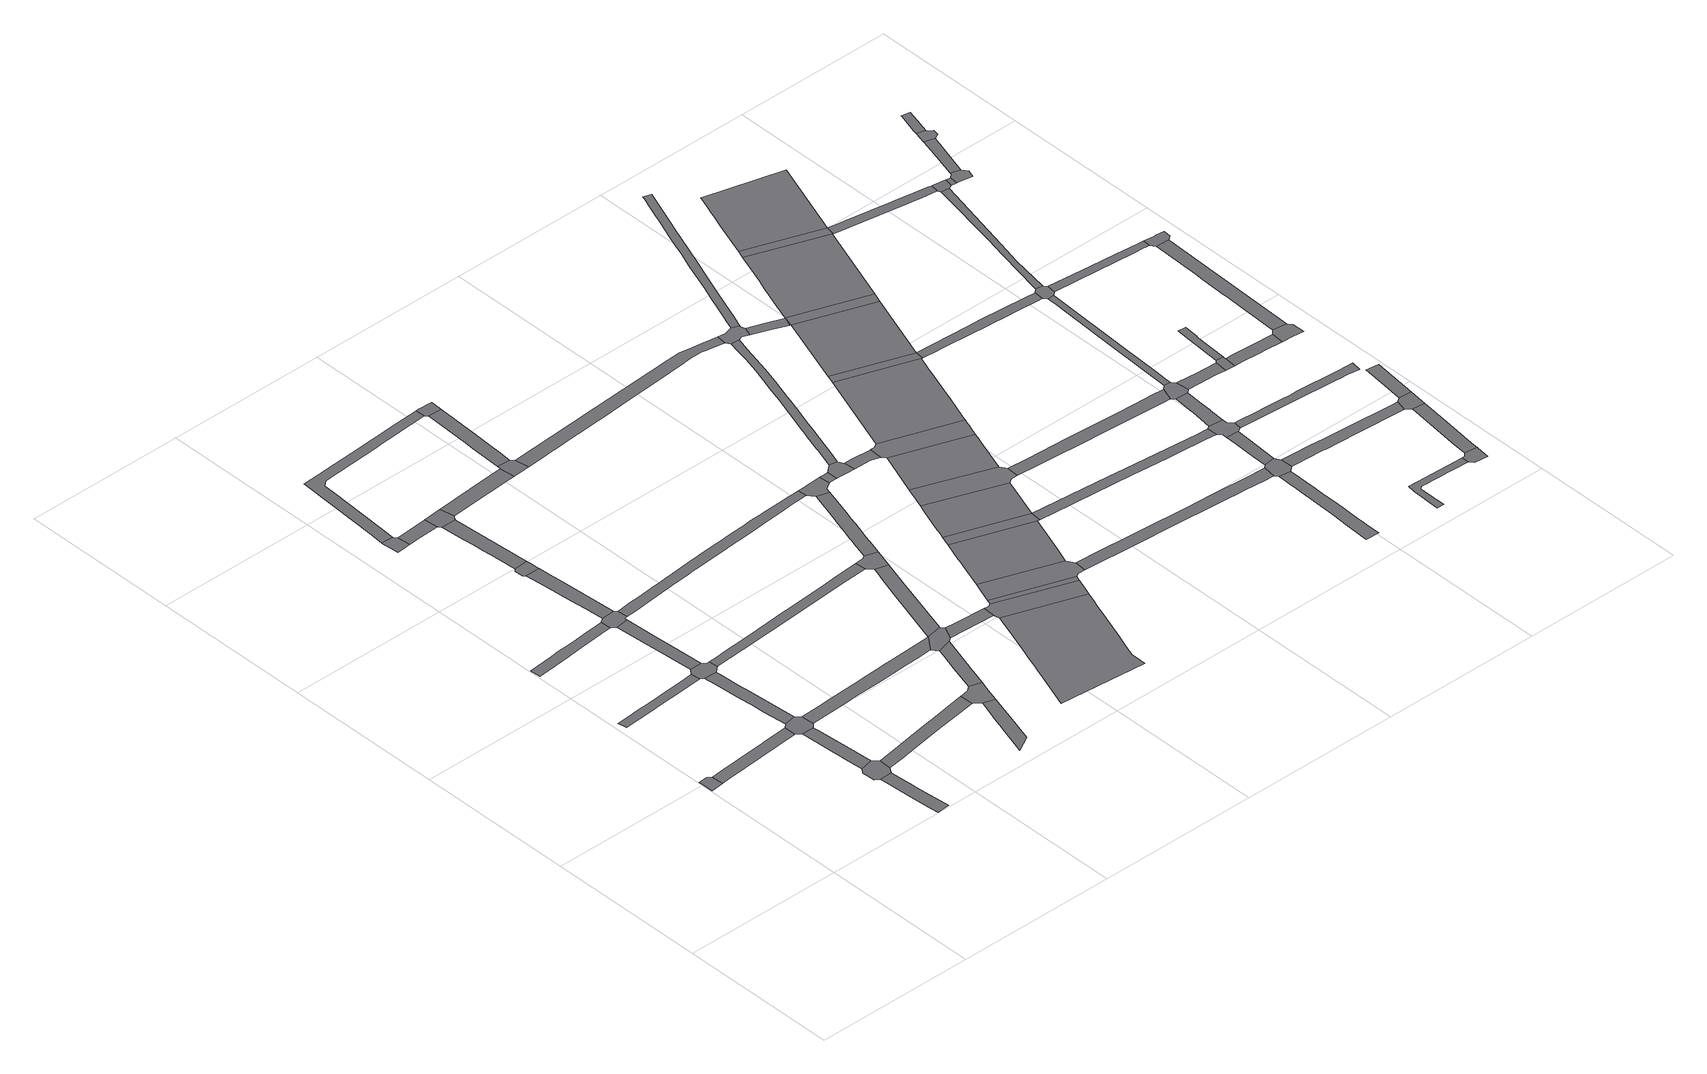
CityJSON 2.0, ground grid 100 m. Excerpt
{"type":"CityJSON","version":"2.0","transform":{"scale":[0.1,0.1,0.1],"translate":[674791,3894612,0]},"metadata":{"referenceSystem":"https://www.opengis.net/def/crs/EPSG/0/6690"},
"CityObjects":{
"road1":{"type":"Road","attributes":{"function":"9","usage":"9","RoadStructureAttribute.widthType":"9","RoadStructureAttribute.width":-9999,"RoadStructureAttribute.sectionType":"9"},"geometry":[{"type":"MultiSurface","lod":"1","boundaries":[[[0,1,2,3,4,5,6]]]}]},
"road2":{"type":"Road","attributes":{"function":"9","usage":"9","RoadStructureAttribute.widthType":"2","RoadStructureAttribute.width":8,"RoadStructureAttribute.sectionType":"1"},"geometry":[{"type":"MultiSurface","lod":"1","boundaries":[[[7,8,9,10,11,3,2,12,13]]]}]},
"road3":{"type":"Road","attributes":{"function":"9","usage":"9","RoadStructureAttribute.widthType":"3","RoadStructureAttribute.width":5.93,"RoadStructureAttribute.sectionType":"1"},"geometry":[{"type":"MultiSurface","lod":"1","boundaries":[[[14,15,16,17,18,19,20,21,22,23,24,25,26,27]]]}]},
"road4":{"type":"Road","attributes":{"function":"9","usage":"9","RoadStructureAttribute.widthType":"2","RoadStructureAttribute.width":7.97,"RoadStructureAttribute.sectionType":"1"},"geometry":[{"type":"MultiSurface","lod":"1","boundaries":[[[28,29,30,31,32,33,34,35,36,37]]]}]},
"road5":{"type":"Road","attributes":{"function":"9","usage":"9","RoadStructureAttribute.widthType":"9","RoadStructureAttribute.width":-9999,"RoadStructureAttribute.sectionType":"9"},"geometry":[{"type":"MultiSurface","lod":"1","boundaries":[[[38,39,37,36,40,41,42,43,44]]]}]},
"road6":{"type":"Road","attributes":{"function":"9","usage":"9","RoadStructureAttribute.widthType":"2","RoadStructureAttribute.width":7.97,"RoadStructureAttribute.sectionType":"1"},"geometry":[{"type":"MultiSurface","lod":"1","boundaries":[[[45,46,47,48,43,42,49,50,51]]]}]},
"road7":{"type":"Road","attributes":{"function":"9","usage":"9","RoadStructureAttribute.widthType":"2","RoadStructureAttribute.width":6.5,"RoadStructureAttribute.sectionType":"1"},"geometry":[{"type":"MultiSurface","lod":"1","boundaries":[[[52,53,54,55,56,57,58,59,60,61,62,63,64,65,66,67,68]]]}]},
"road8":{"type":"Road","attributes":{"function":"9","usage":"9","RoadStructureAttribute.widthType":"9","RoadStructureAttribute.width":-9999,"RoadStructureAttribute.sectionType":"9"},"geometry":[{"type":"MultiSurface","lod":"1","boundaries":[[[7,13,45,51,69,70,71,72]]]}]},
"road9":{"type":"Road","attributes":{"function":"9","usage":"9","RoadStructureAttribute.widthType":"2","RoadStructureAttribute.width":7.97,"RoadStructureAttribute.sectionType":"1"},"geometry":[{"type":"MultiSurface","lod":"1","boundaries":[[[73,74,75,76,77,72,71,78,79,80,81,82]]]}]},
"road10":{"type":"Road","attributes":{"function":"9","usage":"9","RoadStructureAttribute.widthType":"9","RoadStructureAttribute.width":-9999,"RoadStructureAttribute.sectionType":"9"},"geometry":[{"type":"MultiSurface","lod":"1","boundaries":[[[83,84,85,86,87,27,26,73,82]]]}]},
"road11":{"type":"Road","attributes":{"function":"9","usage":"9","RoadStructureAttribute.widthType":"2","RoadStructureAttribute.width":7.97,"RoadStructureAttribute.sectionType":"1"},"geometry":[{"type":"MultiSurface","lod":"1","boundaries":[[[88,89,90,91,92,93,94,95,96,87,86]]]}]},
"road12":{"type":"Road","attributes":{"function":"9","usage":"9","RoadStructureAttribute.widthType":"9","RoadStructureAttribute.width":-9999,"RoadStructureAttribute.sectionType":"9"},"geometry":[{"type":"MultiSurface","lod":"1","boundaries":[[[97,98,99,100,101,102,103,104]]]}]},
"road13":{"type":"Road","attributes":{"function":"9","usage":"9","RoadStructureAttribute.widthType":"2","RoadStructureAttribute.width":7.09,"RoadStructureAttribute.sectionType":"1"},"geometry":[{"type":"MultiSurface","lod":"1","boundaries":[[[105,106,107,108,109,110,111,41,40,112,113,114,115,116,117,118]]]}]},
"road14":{"type":"Road","attributes":{"function":"9","usage":"9","RoadStructureAttribute.widthType":"9","RoadStructureAttribute.width":-9999,"RoadStructureAttribute.sectionType":"9"},"geometry":[{"type":"MultiSurface","lod":"1","boundaries":[[[61,60,92,91,119,120,121,122,123]]]}]},
"road15":{"type":"Road","attributes":{"function":"9","usage":"9","RoadStructureAttribute.widthType":"2","RoadStructureAttribute.width":7.97,"RoadStructureAttribute.sectionType":"1"},"geometry":[{"type":"MultiSurface","lod":"1","boundaries":[[[124,125,126,123,122,127,128,129,130]]]}]},
"road16":{"type":"Road","attributes":{"function":"9","usage":"9","RoadStructureAttribute.widthType":"2","RoadStructureAttribute.width":8.45,"RoadStructureAttribute.sectionType":"1"},"geometry":[{"type":"MultiSurface","lod":"1","boundaries":[[[102,101,131,132,133]]]}]},
"road17":{"type":"Road","attributes":{"function":"9","usage":"9","RoadStructureAttribute.widthType":"9","RoadStructureAttribute.width":-9999,"RoadStructureAttribute.sectionType":"9"},"geometry":[{"type":"MultiSurface","lod":"1","boundaries":[[[130,129,134,135,136,137,138,139]]]}]},
"road18":{"type":"Road","attributes":{"function":"9","usage":"9","RoadStructureAttribute.widthType":"2","RoadStructureAttribute.width":7.97,"RoadStructureAttribute.sectionType":"1"},"geometry":[{"type":"MultiSurface","lod":"1","boundaries":[[[140,141,142,143,144,145,137,136]]]}]},
"road19":{"type":"Road","attributes":{"function":"9","usage":"9","RoadStructureAttribute.widthType":"2","RoadStructureAttribute.width":7.72,"RoadStructureAttribute.sectionType":"1"},"geometry":[{"type":"MultiSurface","lod":"1","boundaries":[[[146,147,148,149,150,151,152,153,154,155,156,70,69,157,158,159,160,161,162,163]]]}]},
"road20":{"type":"Road","attributes":{"function":"9","usage":"9","RoadStructureAttribute.widthType":"2","RoadStructureAttribute.width":7.98,"RoadStructureAttribute.sectionType":"1"},"geometry":[{"type":"MultiSurface","lod":"1","boundaries":[[[164,165,166,167,168,169,170,171,172,173,174,175,176]]]}]},
"road21":{"type":"Road","attributes":{"function":"9","usage":"9","RoadStructureAttribute.widthType":"9","RoadStructureAttribute.width":-9999,"RoadStructureAttribute.sectionType":"9"},"geometry":[{"type":"MultiSurface","lod":"1","boundaries":[[[141,140,177,178,179,133,132]]]}]},
"road22":{"type":"Road","attributes":{"function":"9","usage":"9","RoadStructureAttribute.widthType":"9","RoadStructureAttribute.width":-9999,"RoadStructureAttribute.sectionType":"9"},"geometry":[{"type":"MultiSurface","lod":"1","boundaries":[[[180,169,168,181,182,183,184,105,118]]]}]},
"road23":{"type":"Road","attributes":{"function":"9","usage":"9","RoadStructureAttribute.widthType":"2","RoadStructureAttribute.width":6.66,"RoadStructureAttribute.sectionType":"1"},"geometry":[{"type":"MultiSurface","lod":"1","boundaries":[[[103,185,186,187,188,189,190,191,192,193,194,195,196,197,198,199,200,201,202,104]]]}]},
"road24":{"type":"Road","attributes":{"function":"9","usage":"9","RoadStructureAttribute.widthType":"3","RoadStructureAttribute.width":5.88,"RoadStructureAttribute.sectionType":"1"},"geometry":[{"type":"MultiSurface","lod":"1","boundaries":[[[203,204,205,206,207,208,209,210,211,212,213,214,215,216,84,83,217,218,219,220,221,222,223]]]}]},
"road25":{"type":"Road","attributes":{"function":"9","usage":"9","RoadStructureAttribute.widthType":"2","RoadStructureAttribute.width":8.45,"RoadStructureAttribute.sectionType":"1"},"geometry":[{"type":"MultiSurface","lod":"1","boundaries":[[[224,225,226,179,178,227,228,229,230,231]]]}]},
"road26":{"type":"Road","attributes":{"function":"9","usage":"9","RoadStructureAttribute.widthType":"2","RoadStructureAttribute.width":7.98,"RoadStructureAttribute.sectionType":"1"},"geometry":[{"type":"MultiSurface","lod":"1","boundaries":[[[232,233,234,235,236,183,182,237,238,239,240,241,242,243,244,245]]]}]},
"road27":{"type":"Road","attributes":{"function":"9","usage":"9","RoadStructureAttribute.widthType":"9","RoadStructureAttribute.width":-9999,"RoadStructureAttribute.sectionType":"9"},"geometry":[{"type":"MultiSurface","lod":"1","boundaries":[[[232,245,246,247,248,146,163]]]}]},
"road28":{"type":"Road","attributes":{"function":"9","usage":"9","RoadStructureAttribute.widthType":"2","RoadStructureAttribute.width":6.2,"RoadStructureAttribute.sectionType":"1"},"geometry":[{"type":"MultiSurface","lod":"1","boundaries":[[[120,249,250,251,252,253,254,255,256,257,258,259,260,261,262,263,264,265,266,267,268,269,270,271,272,273,274,275,276,277,278,279,280,281,282,283,284,285,286,287,288,289,290,121]]]}]},
"road29":{"type":"Road","attributes":{"function":"9","usage":"9","RoadStructureAttribute.widthType":"9","RoadStructureAttribute.width":-9999,"RoadStructureAttribute.sectionType":"9"},"geometry":[{"type":"MultiSurface","lod":"1","boundaries":[[[230,291,292,293,294,295,296,231]]]}]},
"road30":{"type":"Road","attributes":{"function":"9","usage":"9","RoadStructureAttribute.widthType":"3","RoadStructureAttribute.width":5.69,"RoadStructureAttribute.sectionType":"1"},"geometry":[{"type":"MultiSurface","lod":"1","boundaries":[[[297,298,299,247,246]]]}]},
"road31":{"type":"Road","attributes":{"function":"9","usage":"9","RoadStructureAttribute.widthType":"2","RoadStructureAttribute.width":7.98,"RoadStructureAttribute.sectionType":"1"},"geometry":[{"type":"MultiSurface","lod":"1","boundaries":[[[300,301,302,303,304,146,248,305,306,307]]]}]},
"road32":{"type":"Road","attributes":{"function":"9","usage":"9","RoadStructureAttribute.widthType":"2","RoadStructureAttribute.width":8.06,"RoadStructureAttribute.sectionType":"1"},"geometry":[{"type":"MultiSurface","lod":"1","boundaries":[[[308,309,310,311,312,313,314,315,295,294]]]}]},
"road33":{"type":"Road","attributes":{"function":"2","usage":"1","RoadStructureAttribute.widthType":"1","RoadStructureAttribute.width":45.36,"RoadStructureAttribute.sectionType":"1"},"geometry":[{"type":"MultiSurface","lod":"1","boundaries":[[[316,317,318,319,320,321,322,323,324,325,326,327,328,329,330,331,332,333,334,335]]]}]},
"road34":{"type":"Road","attributes":{"function":"9","usage":"9","RoadStructureAttribute.widthType":"9","RoadStructureAttribute.width":-9999,"RoadStructureAttribute.sectionType":"9"},"geometry":[{"type":"MultiSurface","lod":"1","boundaries":[[[194,312,311,336,337,338,195]]]}]},
"road35":{"type":"Road","attributes":{"function":"9","usage":"9","RoadStructureAttribute.widthType":"9","RoadStructureAttribute.width":-9999,"RoadStructureAttribute.sectionType":"9"},"geometry":[{"type":"MultiSurface","lod":"1","boundaries":[[[222,300,307,339,340,341,342,223]]]}]},
"road36":{"type":"Road","attributes":{"function":"9","usage":"9","RoadStructureAttribute.widthType":"9","RoadStructureAttribute.width":-9999,"RoadStructureAttribute.sectionType":"9"},"geometry":[{"type":"MultiSurface","lod":"1","boundaries":[[[297,325,324,343,344,345,346,347,348,298]]]}]},
"road37":{"type":"Road","attributes":{"function":"9","usage":"9","RoadStructureAttribute.widthType":"2","RoadStructureAttribute.width":7.98,"RoadStructureAttribute.sectionType":"1"},"geometry":[{"type":"MultiSurface","lod":"1","boundaries":[[[349,350,351,352,353,354,355,356,357,340,339,358,359,360,361,362,363,364,365,366,367]]]}]},
"road38":{"type":"Road","attributes":{"function":"9","usage":"1","RoadStructureAttribute.widthType":"1","RoadStructureAttribute.width":45.36,"RoadStructureAttribute.sectionType":"1"},"geometry":[{"type":"MultiSurface","lod":"1","boundaries":[[[346,368,369,347]]]}]},
"road39":{"type":"Road","attributes":{"function":"9","usage":"9","RoadStructureAttribute.widthType":"9","RoadStructureAttribute.width":-9999,"RoadStructureAttribute.sectionType":"9"},"geometry":[{"type":"MultiSurface","lod":"1","boundaries":[[[370,369,368,371,372,373,374,375,376]]]}]},
"road40":{"type":"Road","attributes":{"function":"9","usage":"9","RoadStructureAttribute.widthType":"9","RoadStructureAttribute.width":-9999,"RoadStructureAttribute.sectionType":"9"},"geometry":[{"type":"MultiSurface","lod":"1","boundaries":[[[377,378,379,266,265,367,366,380,381]]]}]},
"road41":{"type":"Road","attributes":{"function":"2","usage":"1","RoadStructureAttribute.widthType":"1","RoadStructureAttribute.width":45.36,"RoadStructureAttribute.sectionType":"1"},"geometry":[{"type":"MultiSurface","lod":"1","boundaries":[[[375,382,383,384,385,386,387,376]]]}]},
"road42":{"type":"Road","attributes":{"function":"9","usage":"9","RoadStructureAttribute.widthType":"2","RoadStructureAttribute.width":6.2,"RoadStructureAttribute.sectionType":"1"},"geometry":[{"type":"MultiSurface","lod":"1","boundaries":[[[388,389,390,391,392,377,381]]]}]},
"road43":{"type":"Road","attributes":{"function":"9","usage":"9","RoadStructureAttribute.widthType":"2","RoadStructureAttribute.width":8.45,"RoadStructureAttribute.sectionType":"1"},"geometry":[{"type":"MultiSurface","lod":"1","boundaries":[[[393,394,395,396,397,398,399,400,401,402,403,293,292,404,405,406,407,408,409,410,411,412,413,414,415,416,417,418,419,420,421]]]}]},
"road44":{"type":"Road","attributes":{"function":"9","usage":"9","RoadStructureAttribute.widthType":"9","RoadStructureAttribute.width":-9999,"RoadStructureAttribute.sectionType":"9"},"geometry":[{"type":"MultiSurface","lod":"1","boundaries":[[[383,422,423,424,425,384]]]}]},
"road45":{"type":"Road","attributes":{"function":"9","usage":"9","RoadStructureAttribute.widthType":"9","RoadStructureAttribute.width":-9999,"RoadStructureAttribute.sectionType":"9"},"geometry":[{"type":"MultiSurface","lod":"1","boundaries":[[[426,427,428,429,390,389,430,431,432,433]]]}]},
"road46":{"type":"Road","attributes":{"function":"2","usage":"1","RoadStructureAttribute.widthType":"1","RoadStructureAttribute.width":45.36,"RoadStructureAttribute.sectionType":"1"},"geometry":[{"type":"MultiSurface","lod":"1","boundaries":[[[434,435,436,424,423,437,438,439]]]}]},
"road47":{"type":"Road","attributes":{"function":"9","usage":"9","RoadStructureAttribute.widthType":"2","RoadStructureAttribute.width":6.2,"RoadStructureAttribute.sectionType":"1"},"geometry":[{"type":"MultiSurface","lod":"1","boundaries":[[[440,441,433,432,442,443]]]}]},
"road48":{"type":"Road","attributes":{"function":"9","usage":"9","RoadStructureAttribute.widthType":"9","RoadStructureAttribute.width":-9999,"RoadStructureAttribute.sectionType":"9"},"geometry":[{"type":"MultiSurface","lod":"1","boundaries":[[[444,439,438,445,446,447,448]]]}]},
"road49":{"type":"Road","attributes":{"function":"2","usage":"1","RoadStructureAttribute.widthType":"1","RoadStructureAttribute.width":45.36,"RoadStructureAttribute.sectionType":"1"},"geometry":[{"type":"MultiSurface","lod":"1","boundaries":[[[449,450,451,452,444,448]]]}]},
"road50":{"type":"Road","attributes":{"function":"9","usage":"9","RoadStructureAttribute.widthType":"3","RoadStructureAttribute.width":4.81,"RoadStructureAttribute.sectionType":"1"},"geometry":[{"type":"MultiSurface","lod":"1","boundaries":[[[453,454,455,456,457,458,459,460,461,462,463,464,465,466,467,468,469,470,427,426,471,472,473,474,475,476,477,478,479,480,481,482,483,484]]]}]},
"road51":{"type":"Road","attributes":{"function":"9","usage":"9","RoadStructureAttribute.widthType":"9","RoadStructureAttribute.width":-9999,"RoadStructureAttribute.sectionType":"9"},"geometry":[{"type":"MultiSurface","lod":"1","boundaries":[[[452,451,485,486,487,488,489,490,491,492,440,443]]]}]},
"road52":{"type":"Road","attributes":{"function":"9","usage":"9","RoadStructureAttribute.widthType":"2","RoadStructureAttribute.width":7.5,"RoadStructureAttribute.sectionType":"1"},"geometry":[{"type":"MultiSurface","lod":"1","boundaries":[[[493,494,495,496,497,498,499,500,501,502,503,504,505,506,507,508,509,510,511,373,372]]]}]},
"road53":{"type":"Road","attributes":{"function":"9","usage":"1","RoadStructureAttribute.widthType":"1","RoadStructureAttribute.width":45.36,"RoadStructureAttribute.sectionType":"1"},"geometry":[{"type":"MultiSurface","lod":"1","boundaries":[[[512,513,514,515,516,517,518,490,489]]]}]},
"road54":{"type":"Road","attributes":{"function":"9","usage":"9","RoadStructureAttribute.widthType":"9","RoadStructureAttribute.width":-9999,"RoadStructureAttribute.sectionType":"9"},"geometry":[{"type":"MultiSurface","lod":"1","boundaries":[[[453,484,519,520,521,522,523,524,525,393,421]]]}]},
"road55":{"type":"Road","attributes":{"function":"9","usage":"9","RoadStructureAttribute.widthType":"2","RoadStructureAttribute.width":6.35,"RoadStructureAttribute.sectionType":"1"},"geometry":[{"type":"MultiSurface","lod":"1","boundaries":[[[526,527,528,529,423,422,530,531,532,533,534,535,536,537,538,539,540]]]}]},
"road56":{"type":"Road","attributes":{"function":"9","usage":"9","RoadStructureAttribute.widthType":"9","RoadStructureAttribute.width":-9999,"RoadStructureAttribute.sectionType":"9"},"geometry":[{"type":"MultiSurface","lod":"1","boundaries":[[[541,542,543,518,517]]]}]},
"road57":{"type":"Road","attributes":{"function":"9","usage":"9","RoadStructureAttribute.widthType":"2","RoadStructureAttribute.width":8.45,"RoadStructureAttribute.sectionType":"1"},"geometry":[{"type":"MultiSurface","lod":"1","boundaries":[[[544,545,546,547,548,521,520]]]}]},
"road58":{"type":"Road","attributes":{"function":"9","usage":"9","RoadStructureAttribute.widthType":"2","RoadStructureAttribute.width":7.96,"RoadStructureAttribute.sectionType":"1"},"geometry":[{"type":"MultiSurface","lod":"1","boundaries":[[[446,549,550,551,552,553,554,555,556,557,558,559,560,561,562,563,564,565,447]]]}]},
"road59":{"type":"Road","attributes":{"function":"9","usage":"9","RoadStructureAttribute.widthType":"9","RoadStructureAttribute.width":-9999,"RoadStructureAttribute.sectionType":"1"},"geometry":[{"type":"MultiSurface","lod":"1","boundaries":[[[545,566,567,546]]]}]},
"road60":{"type":"Road","attributes":{"function":"2","usage":"1","RoadStructureAttribute.widthType":"1","RoadStructureAttribute.width":45.36,"RoadStructureAttribute.sectionType":"1"},"geometry":[{"type":"MultiSurface","lod":"1","boundaries":[[[568,569,543,542]]]}]},
"road61":{"type":"Road","attributes":{"function":"9","usage":"9","RoadStructureAttribute.widthType":"2","RoadStructureAttribute.width":6.88,"RoadStructureAttribute.sectionType":"1"},"geometry":[{"type":"MultiSurface","lod":"1","boundaries":[[[570,571,572,573,574,575,576,577,578,579,580,581,582,583,584,585,586,587,588]]]}]},
"road62":{"type":"Road","attributes":{"function":"9","usage":"9","RoadStructureAttribute.widthType":"3","RoadStructureAttribute.width":4.85,"RoadStructureAttribute.sectionType":"1"},"geometry":[{"type":"MultiSurface","lod":"1","boundaries":[[[589,590,591,592,593,594,595,596,597,598,599,600,601,602,524,523,603,604,605,606,607,608,609,610,611,612,613,614,615,616]]]}]},
"road63":{"type":"Road","attributes":{"function":"9","usage":"1","RoadStructureAttribute.widthType":"1","RoadStructureAttribute.width":45.36,"RoadStructureAttribute.sectionType":"1"},"geometry":[{"type":"MultiSurface","lod":"1","boundaries":[[[569,568,617,546]]]}]},
"road64":{"type":"Road","attributes":{"function":"9","usage":"9","RoadStructureAttribute.widthType":"9","RoadStructureAttribute.width":-9999,"RoadStructureAttribute.sectionType":"9"},"geometry":[{"type":"MultiSurface","lod":"1","boundaries":[[[618,619,620,621,622,505,504,570,588]]]}]},
"road65":{"type":"Road","attributes":{"function":"9","usage":"9","RoadStructureAttribute.widthType":"2","RoadStructureAttribute.width":7.02,"RoadStructureAttribute.sectionType":"1"},"geometry":[{"type":"MultiSurface","lod":"1","boundaries":[[[623,624,625,626,627,628,629,622,621]]]}]},
"road66":{"type":"Road","attributes":{"function":"9","usage":"9","RoadStructureAttribute.widthType":"9","RoadStructureAttribute.width":-9999,"RoadStructureAttribute.sectionType":"9"},"geometry":[{"type":"MultiSurface","lod":"1","boundaries":[[[630,540,539,631,627,626,632,633,634,635]]]}]},
"road67":{"type":"Road","attributes":{"function":"2","usage":"1","RoadStructureAttribute.widthType":"1","RoadStructureAttribute.width":45.36,"RoadStructureAttribute.sectionType":"1"},"geometry":[{"type":"MultiSurface","lod":"1","boundaries":[[[617,636,637,638,639,640,641,642,643,644,546]]]}]},
"road68":{"type":"Road","attributes":{"function":"9","usage":"9","RoadStructureAttribute.widthType":"2","RoadStructureAttribute.width":7.02,"RoadStructureAttribute.sectionType":"1"},"geometry":[{"type":"MultiSurface","lod":"1","boundaries":[[[645,646,647,648,649,650,651,630,635]]]}]},
"road69":{"type":"Road","attributes":{"function":"9","usage":"9","RoadStructureAttribute.widthType":"3","RoadStructureAttribute.width":5.75,"RoadStructureAttribute.sectionType":"1"},"geometry":[{"type":"MultiSurface","lod":"1","boundaries":[[[652,653,654,655,542,541,656,657,658,659,660,661,662,663,664,665,666,667]]]}]},
"road70":{"type":"Road","attributes":{"function":"9","usage":"9","RoadStructureAttribute.widthType":"9","RoadStructureAttribute.width":-9999,"RoadStructureAttribute.sectionType":"9"},"geometry":[{"type":"MultiSurface","lod":"1","boundaries":[[[668,560,559,669,649,648,670,671,672]]]}]},
"road71":{"type":"Road","attributes":{"function":"9","usage":"9","RoadStructureAttribute.widthType":"3","RoadStructureAttribute.width":4.11,"RoadStructureAttribute.sectionType":"1"},"geometry":[{"type":"MultiSurface","lod":"1","boundaries":[[[673,674,675,676,677,678,679,680,681,682,683,684,685,686,687,688,689,690,691,692,693]]]}]},
"road72":{"type":"Road","attributes":{"function":"9","usage":"9","RoadStructureAttribute.widthType":"9","RoadStructureAttribute.width":-9999,"RoadStructureAttribute.sectionType":"9"},"geometry":[{"type":"MultiSurface","lod":"1","boundaries":[[[694,695,637,636,696]]]}]},
"road73":{"type":"Road","attributes":{"function":"9","usage":"9","RoadStructureAttribute.widthType":"2","RoadStructureAttribute.width":7.5,"RoadStructureAttribute.sectionType":"1"},"geometry":[{"type":"MultiSurface","lod":"1","boundaries":[[[697,698,699,700,701,702,620,619,703,704,705,706,707,708,709]]]}]},
"road74":{"type":"Road","attributes":{"function":"9","usage":"9","RoadStructureAttribute.widthType":"2","RoadStructureAttribute.width":7.96,"RoadStructureAttribute.sectionType":"1"},"geometry":[{"type":"MultiSurface","lod":"1","boundaries":[[[670,710,711,712,713,714,715,671]]]}]},
"road75":{"type":"Road","attributes":{"function":"9","usage":"9","RoadStructureAttribute.widthType":"4","RoadStructureAttribute.width":3.93,"RoadStructureAttribute.sectionType":"1"},"geometry":[{"type":"MultiSurface","lod":"1","boundaries":[[[716,717,718,719,720,721,722,723,724,725,668,672]]]}]},
"road76":{"type":"Road","attributes":{"function":"2","usage":"1","RoadStructureAttribute.widthType":"1","RoadStructureAttribute.width":45.36,"RoadStructureAttribute.sectionType":"1"},"geometry":[{"type":"MultiSurface","lod":"1","boundaries":[[[726,727,728,729,730,731,732,695,694]]]}]},
"road77":{"type":"Road","attributes":{"function":"9","usage":"9","RoadStructureAttribute.widthType":"3","RoadStructureAttribute.width":5.08,"RoadStructureAttribute.sectionType":"1"},"geometry":[{"type":"MultiSurface","lod":"1","boundaries":[[[733,734,735,736,737,738,739,740,741,742,743,633,632,744,745,746,747,748,749,750,751]]]}]},
"road78":{"type":"Road","attributes":{"function":"9","usage":"9","RoadStructureAttribute.widthType":"9","RoadStructureAttribute.width":-9999,"RoadStructureAttribute.sectionType":"9"},"geometry":[{"type":"MultiSurface","lod":"1","boundaries":[[[752,753,754,673,693,755,756]]]}]},
"road79":{"type":"Road","attributes":{"function":"9","usage":"9","RoadStructureAttribute.widthType":"9","RoadStructureAttribute.width":-9999,"RoadStructureAttribute.sectionType":"9"},"geometry":[{"type":"MultiSurface","lod":"1","boundaries":[[[757,758,759,760,761,713,712]]]}]},
"road80":{"type":"Road","attributes":{"function":"9","usage":"9","RoadStructureAttribute.widthType":"9","RoadStructureAttribute.width":-9999,"RoadStructureAttribute.sectionType":"9"},"geometry":[{"type":"MultiSurface","lod":"1","boundaries":[[[666,721,720,762,763,764,765,667]]]}]},
"road81":{"type":"Road","attributes":{"function":"9","usage":"9","RoadStructureAttribute.widthType":"3","RoadStructureAttribute.width":4.42,"RoadStructureAttribute.sectionType":"9"},"geometry":[{"type":"MultiSurface","lod":"1","boundaries":[[[760,766,767,768,769,770,761]]]}]},
"road82":{"type":"Road","attributes":{"function":"9","usage":"9","RoadStructureAttribute.widthType":"2","RoadStructureAttribute.width":7.96,"RoadStructureAttribute.sectionType":"1"},"geometry":[{"type":"MultiSurface","lod":"1","boundaries":[[[752,771,772,773,774,775,776,753]]]}]},
"road83":{"type":"Road","attributes":{"function":"9","usage":"9","RoadStructureAttribute.widthType":"2","RoadStructureAttribute.width":7.96,"RoadStructureAttribute.sectionType":"1"},"geometry":[{"type":"MultiSurface","lod":"1","boundaries":[[[777,778,779,780,758,757,781,782,783,784,785]]]}]},
"road84":{"type":"Road","attributes":{"function":"9","usage":"9","RoadStructureAttribute.widthType":"9","RoadStructureAttribute.width":-9999,"RoadStructureAttribute.sectionType":"9"},"geometry":[{"type":"MultiSurface","lod":"1","boundaries":[[[775,774,786,787,697,709]]]}]},
"road85":{"type":"Road","attributes":{"function":"9","usage":"9","RoadStructureAttribute.widthType":"3","RoadStructureAttribute.width":5.65,"RoadStructureAttribute.sectionType":"1"},"geometry":[{"type":"MultiSurface","lod":"1","boundaries":[[[788,789,790,791,792,793,794,795,796,797,798,799,800,694,696]]]}]},
"road86":{"type":"Road","attributes":{"function":"9","usage":"9","RoadStructureAttribute.widthType":"4","RoadStructureAttribute.width":3.85,"RoadStructureAttribute.sectionType":"1"},"geometry":[{"type":"MultiSurface","lod":"1","boundaries":[[[764,801,802,803,804,805,806,807,808,809,765]]]}]},
"road87":{"type":"Road","attributes":{"function":"9","usage":"9","RoadStructureAttribute.widthType":"2","RoadStructureAttribute.width":7.96,"RoadStructureAttribute.sectionType":"1"},"geometry":[{"type":"MultiSurface","lod":"1","boundaries":[[[810,811,812,787,786]]]}]},
"road88":{"type":"Road","attributes":{"function":"9","usage":"9","RoadStructureAttribute.widthType":"3","RoadStructureAttribute.width":5.75,"RoadStructureAttribute.sectionType":"1"},"geometry":[{"type":"MultiSurface","lod":"1","boundaries":[[[813,814,815,816,817,818,819,820,821,822,823,763,762]]]}]},
"road89":{"type":"Road","attributes":{"function":"9","usage":"9","RoadStructureAttribute.widthType":"9","RoadStructureAttribute.width":-9999,"RoadStructureAttribute.sectionType":"9"},"geometry":[{"type":"MultiSurface","lod":"1","boundaries":[[[824,777,785,825,826,827,828]]]}]},
"road90":{"type":"Road","attributes":{"function":"9","usage":"9","RoadStructureAttribute.widthType":"9","RoadStructureAttribute.width":-9999,"RoadStructureAttribute.sectionType":"9"},"geometry":[{"type":"MultiSurface","lod":"1","boundaries":[[[791,805,804,829,830,831,832,833,792]]]}]},
"road91":{"type":"Road","attributes":{"function":"9","usage":"9","RoadStructureAttribute.widthType":"2","RoadStructureAttribute.width":7.54,"RoadStructureAttribute.sectionType":"1"},"geometry":[{"type":"MultiSurface","lod":"1","boundaries":[[[834,835,836,837,838,839,840,841,824,828]]]}]},
"road92":{"type":"Road","attributes":{"function":"9","usage":"9","RoadStructureAttribute.widthType":"3","RoadStructureAttribute.width":5.65,"RoadStructureAttribute.sectionType":"1"},"geometry":[{"type":"MultiSurface","lod":"1","boundaries":[[[842,830,829,843]]]}]},
"road93":{"type":"Road","attributes":{"function":"9","usage":"9","RoadStructureAttribute.widthType":"9","RoadStructureAttribute.width":-9999,"RoadStructureAttribute.sectionType":"9"},"geometry":[{"type":"MultiSurface","lod":"1","boundaries":[[[844,845,846,847,848,849,850,851,852,842,843]]]}]},
"road94":{"type":"Road","attributes":{"function":"9","usage":"9","RoadStructureAttribute.widthType":"9","RoadStructureAttribute.width":-9999,"RoadStructureAttribute.sectionType":"9"},"geometry":[{"type":"MultiSurface","lod":"1","boundaries":[[[834,853,854,855,856,857,819,818,835]]]}]},
"road95":{"type":"Road","attributes":{"function":"9","usage":"9","RoadStructureAttribute.widthType":"3","RoadStructureAttribute.width":5.48,"RoadStructureAttribute.sectionType":"1"},"geometry":[{"type":"MultiSurface","lod":"1","boundaries":[[[858,859,850,849,860]]]}]},
"road96":{"type":"Road","attributes":{"function":"9","usage":"9","RoadStructureAttribute.widthType":"9","RoadStructureAttribute.width":-9999,"RoadStructureAttribute.sectionType":"9"},"geometry":[{"type":"MultiSurface","lod":"1","boundaries":[[[861,858,860,862,863,864,865]]]}]},
"road97":{"type":"Road","attributes":{"function":"9","usage":"9","RoadStructureAttribute.widthType":"3","RoadStructureAttribute.width":5.48,"RoadStructureAttribute.sectionType":"1"},"geometry":[{"type":"MultiSurface","lod":"1","boundaries":[[[866,861,865,867,868,869,870]]]}]}
},
"vertices":[
[10,1017,0],[10,934,0],[92,941,0],[86,1016,0],[67,1036,0],[9,1032,0],[10,1020,0],
[648,1065,0],[491,1052,0],[472,1050,0],[285,1034,0],[182,1025,0],[135,945,0],[645,990,0],
[515,1717,0],[384,1707,0],[328,1702,0],[241,1695,0],[215,1693,0],[153,1688,0],[40,1679,0],[49,1623,0],[233,1637,0],[311,1644,0],[463,1656,0],[510,1659,0],[603,1667,0],[599,1724,0],
[715,389,0],[726,216,0],[735,73,0],[740,3,0],[820,9,0],[803,235,0],[801,264,0],[800,282,0],[790,414,0],[714,410,0],
[687,430,0],[697,425,0],[814,448,0],[816,525,0],[784,556,0],[703,538,0],[683,514,0],
[678,965,0],[690,760,0],[694,694,0],[696,663,0],[776,668,0],[757,932,0],[755,966,0],
[17,2245,0],[43,2248,0],[140,2257,0],[240,2266,0],[256,2268,0],[295,2272,0],[339,2276,0],[489,2290,0],[560,2297,0],[556,2362,0],[526,2359,0],[419,2350,0],[365,2345,0],[304,2340,0],[226,2333,0],[173,2328,0],[11,2312,0],
[779,992,0],[775,1074,0],[745,1100,0],[670,1086,0],
[625,1651,0],[635,1551,0],[646,1401,0],[652,1328,0],[659,1228,0],[719,1439,0],[717,1473,0],[714,1514,0],[707,1622,0],[705,1650,0],
[743,1682,0],[738,1737,0],[721,1736,0],[699,1759,0],[625,1759,0],
[689,1920,0],[684,2007,0],[679,2083,0],[667,2285,0],[588,2276,0],[601,2097,0],[606,2029,0],[608,1999,0],[613,1924,0],
[180,3599,0],[180,3596,0],[187,3509,0],[234,3513,0],[278,3517,0],[271,3602,0],[256,3622,0],[182,3627,0],
[1491,640,0],[1435,630,0],[1279,604,0],[1224,594,0],[1124,578,0],[970,551,0],[884,537,0],[927,466,0],[998,477,0],[1104,494,0],[1166,504,0],[1250,518,0],[1367,536,0],[1498,557,0],
[666,2304,0],[688,2306,0],[682,2372,0],[665,2386,0],[585,2384,0],
[551,2786,0],[567,2594,0],[575,2504,0],[641,2748,0],[634,2840,0],[630,2912,0],[539,2914,0],
[364,3524,0],[484,3530,0],[476,3618,0],
[629,2917,0],[625,2981,0],[624,3001,0],[538,2995,0],[523,2981,0],[526,2925,0],
[591,3509,0],[500,3509,0],[512,3355,0],[516,3290,0],[522,3219,0],[527,3140,0],
[1710,1122,0],[1707,1122,0],[1429,1107,0],[1403,1106,0],[1329,1102,0],[1229,1097,0],[1203,1096,0],[1084,1090,0],[965,1084,0],[950,1083,0],[898,1080,0],[975,1002,0],[1083,1007,0],[1131,1009,0],[1276,1016,0],[1461,1024,0],[1564,1029,0],[1644,1033,0],
[1505,154,0],[1562,343,0],[1572,378,0],[1586,424,0],[1608,499,0],[1537,521,0],[1511,435,0],[1487,360,0],[1477,327,0],[1460,270,0],[1453,247,0],[1418,133,0],[1407,100,0],
[602,3527,0],[610,3537,0],[593,3628,0],
[1509,547,0],[1633,581,0],[1653,650,0],[1579,672,0],[1550,650,0],
[262,3727,0],[287,4118,0],[289,4144,0],[292,4180,0],[323,4205,0],[717,4234,0],[736,4235,0],[793,4240,0],[972,4253,0],[1071,4260,0],[1067,4319,0],[923,4309,0],[579,4286,0],[387,4274,0],[330,4270,0],[226,4263,0],[210,4028,0],[189,3726,0],
[1854,1830,0],[1768,1823,0],[1681,1816,0],[1628,1811,0],[1422,1794,0],[1349,1788,0],[1322,1786,0],[1251,1780,0],[1178,1774,0],[1141,1771,0],[1054,1763,0],[932,1753,0],[868,1748,0],[798,1742,0],[1037,1704,0],[1139,1711,0],[1353,1727,0],[1583,1744,0],[1728,1755,0],[1863,1765,0],[1857,1830,0],
[944,3657,0],[707,3637,0],[667,3634,0],[880,3557,0],[932,3560,0],[1033,3568,0],[1063,3570,0],[1056,3666,0],
[1675,994,0],[1664,957,0],[1645,894,0],[1635,860,0],[1587,700,0],[1661,676,0],[1683,750,0],[1687,765,0],[1702,813,0],[1705,824,0],[1712,846,0],[1730,908,0],[1744,953,0],[1763,1019,0],
[1788,1037,0],[1827,1116,0],[1809,1139,0],
[736,2311,0],[787,2316,0],[843,2321,0],[1037,2340,0],[1166,2352,0],[1204,2356,0],[1229,2358,0],[1434,2374,0],[1489,2378,0],[1594,2386,0],[1650,2390,0],[1767,2401,0],[1857,2409,0],[1932,2415,0],[1989,2420,0],[2020,2423,0],[2060,2424,0],[2057,2480,0],[2017,2478,0],[1971,2476,0],[1949,2475,0],[1908,2473,0],[1814,2469,0],[1787,2468,0],[1732,2466,0],[1708,2465,0],[1659,2460,0],[1636,2458,0],[1542,2451,0],[1505,2448,0],[1487,2446,0],[1445,2442,0],[1382,2437,0],[1223,2424,0],[1106,2413,0],[1045,2407,0],[1017,2404,0],[944,2397,0],[905,2393,0],[851,2388,0],[780,2382,0],[699,2374,0],
[1099,3572,0],[1175,3578,0],[1158,3664,0],[1140,3685,0],[1057,3689,0],[1056,3669,0],
[2081,1023,0],[2086,1099,0],[1902,1111,0],
[1895,1726,0],[1885,1694,0],[1872,1651,0],[1828,1508,0],[1786,1370,0],[1898,1443,0],[1929,1548,0],[1974,1703,0],
[1144,3746,0],[1151,3874,0],[1157,3970,0],[1172,4241,0],[1088,4246,0],[1071,3946,0],[1068,3890,0],[1060,3745,0],
[2379,197,0],[2380,234,0],[2382,296,0],[2410,376,0],[2437,453,0],[2501,637,0],[2531,723,0],[2548,770,0],[2566,821,0],[2092,988,0],[2071,927,0],[2044,849,0],[2012,758,0],[2000,724,0],[1977,657,0],[1955,592,0],[1941,554,0],[1929,517,0],[1921,495,0],[1833,242,0],
[1177,4316,0],[1092,4320,0],[1089,4320,0],
[2010,1823,0],[1931,1846,0],[1914,1835,0],[1876,1832,0],
[2580,861,0],[2601,920,0],[2606,935,0],[2607,939,0],[2135,1105,0],[2117,1097,0],
[2085,2355,0],[2036,2192,0],[2025,2157,0],[2003,2084,0],[1985,2025,0],[1981,2011,0],[1975,1991,0],[1958,1935,0],[1955,1924,0],[2029,1888,0],[2049,1959,0],[2071,2032,0],[2082,2069,0],[2087,2086,0],[2096,2119,0],[2112,2173,0],[2129,2229,0],[2167,2360,0],[2093,2382,0],
[2619,972,0],[2146,1137,0],
[2171,1209,0],[2643,986,0],[2688,983,0],[2693,1058,0],[2685,1073,0],[2667,1109,0],[2194,1274,0],
[2215,2487,0],[2196,2486,0],[2091,2481,0],[2176,2391,0],[2218,2420,0],
[2703,1210,0],[2788,1453,0],[2314,1618,0],[2270,1493,0],[2265,1478,0],[2250,1435,0],
[2234,2421,0],[2273,2420,0],[2274,2489,0],[2248,2488,0],[2231,2488,0],
[2636,3713,0],[2507,3733,0],[2479,3737,0],[2418,3747,0],[2396,3750,0],[2274,3742,0],[2223,3738,0],[2183,3736,0],[2086,3729,0],[1658,3699,0],[1578,3693,0],[1294,3587,0],[1327,3589,0],[1397,3594,0],[1485,3601,0],[1614,3611,0],[1687,3616,0],[1725,3619,0],[1965,3639,0],[2133,3653,0],[2251,3663,0],[2343,3671,0],[2381,3674,0],[2433,3678,0],[2464,3678,0],[2487,3676,0],[2495,3675,0],[2513,3671,0],[2626,3651,0],
[2805,1451,0],[2811,1518,0],[2337,1684,0],[2320,1637,0],
[2372,2522,0],[2322,2531,0],[2302,2514,0],[2288,2502,0],[2298,2420,0],[2338,2419,0],[2397,2417,0],[2388,2489,0],
[2416,1911,0],[2365,1766,0],[2348,1717,0],[2880,1717,0],[2904,1784,0],[2432,1955,0],
[2566,2479,0],[2443,2486,0],[2505,2414,0],[2562,2397,0],
[2482,2093,0],[2932,1805,0],[2974,1802,0],[2979,1880,0],[2953,1923,0],
[3028,2139,0],[3042,2177,0],[3051,2204,0],[2581,2370,0],
[2647,3623,0],[2641,3599,0],[2636,3577,0],[2625,3532,0],[2625,3531,0],[2612,3474,0],[2588,3374,0],[2561,3287,0],[2539,3218,0],[2505,3108,0],[2469,2997,0],[2425,2852,0],[2416,2827,0],[2405,2794,0],[2401,2781,0],[2382,2719,0],[2368,2674,0],[2363,2659,0],[2391,2579,0],[2440,2734,0],[2463,2808,0],[2479,2858,0],[2512,2963,0],[2545,3068,0],[2555,3100,0],[2579,3177,0],[2589,3214,0],[2612,3290,0],[2629,3352,0],[2639,3393,0],[2676,3532,0],[2698,3618,0],
[3075,2272,0],[3077,2277,0],[3078,2281,0],[3088,2308,0],[3095,2330,0],[2622,2495,0],[2596,2479,0],[2569,2479,0],
[2861,972,0],[2871,971,0],[3018,961,0],[3062,958,0],[3115,954,0],[3193,949,0],[3648,918,0],[3697,914,0],[3760,910,0],[3809,907,0],[3879,902,0],[3942,898,0],[3954,979,0],[3865,982,0],[3603,999,0],[3435,1010,0],[3133,1029,0],[3033,1036,0],[2864,1047,0],
[3105,2358,0],[3158,2508,0],[3187,2592,0],[3225,2701,0],[3254,2783,0],[3282,2863,0],[2809,3029,0],
[2725,3631,0],[2767,3614,0],[2788,3670,0],[2779,3695,0],[2782,3705,0],[2738,3722,0],[2685,3705,0],
[3892,1425,0],[3693,1442,0],[3426,1465,0],[3315,1475,0],[3016,1434,0],[3048,1431,0],[3163,1422,0],[3420,1401,0],[3462,1397,0],[3647,1382,0],[3759,1373,0],[3843,1366,0],[3896,1362,0],[3966,1356,0],[3962,1419,0],
[3292,2863,0],[3296,2916,0],[2827,3080,0],
[2883,3570,0],[2974,3532,0],[2999,3592,0],[2996,3593,0],[2898,3629,0],
[3108,1793,0],[3249,1784,0],[3378,1776,0],[3451,1771,0],[3495,1768,0],[3609,1761,0],[3722,1754,0],[3815,1748,0],[3922,1741,0],[3948,1739,0],[3992,1736,0],[4024,1819,0],[3953,1823,0],[3823,1830,0],[3713,1837,0],[3373,1857,0],[3114,1872,0],
[2975,3531,0],[2978,3530,0],
[3453,3363,0],[2983,3528,0],
[3961,877,0],[3957,776,0],[3956,757,0],[3954,698,0],[3949,575,0],[3944,451,0],[3939,345,0],[3930,181,0],[4013,176,0],[4016,273,0],[4017,307,0],[4018,335,0],[4021,426,0],[4022,460,0],[4024,526,0],[4026,603,0],[4028,679,0],[4030,741,0],[4034,867,0],
[3154,4839,0],[3108,4716,0],[3068,4608,0],[3029,4504,0],[2999,4423,0],[2975,4358,0],[2932,4245,0],[2866,4065,0],[2832,3975,0],[2827,3962,0],[2801,3893,0],[2778,3829,0],[2772,3814,0],[2760,3782,0],[2804,3763,0],[2812,3783,0],[2823,3814,0],[2858,3907,0],[2889,3990,0],[2933,4106,0],[2983,4239,0],[3063,4453,0],[3089,4524,0],[3111,4583,0],[3150,4686,0],[3202,4824,0],[3203,4827,0],[3155,4842,0],
[3475,3424,0],
[4053,883,0],[4066,894,0],[4063,971,0],[4044,1006,0],[3972,995,0],
[4050,1093,0],[4052,1114,0],[4060,1231,0],[4065,1297,0],[3986,1301,0],[3983,1222,0],[3976,1086,0],
[3984,1430,0],[3988,1330,0],[4093,1313,0],[4099,1362,0],[4069,1393,0],[4072,1424,0],
[3658,3945,0],[3185,4114,0],[3180,4101,0],[3136,3976,0],[3114,3915,0],[3086,3837,0],[3069,3789,0],[3049,3733,0],[3000,3595,0],
[4079,1527,0],[4080,1529,0],[4085,1601,0],[4093,1711,0],[4014,1716,0],[4004,1602,0],[4002,1574,0],
[4027,2873,0],[3723,2894,0],[3692,2896,0],[3634,2898,0],[3393,2855,0],[3399,2855,0],[3405,2855,0],[3456,2851,0],[3735,2831,0],[3741,2831,0],[3747,2831,0],[3841,2824,0],[3924,2818,0],[4060,2809,0],[4083,2807,0],[4090,2868,0],
[4047,1840,0],[4003,1726,0],[4115,1731,0],[4107,1813,0],[4088,1839,0],
[4761,346,0],[4511,353,0],[4393,357,0],[4387,309,0],[4377,123,0],[4423,122,0],[4424,163,0],[4424,182,0],[4424,204,0],[4425,301,0],[4442,313,0],[4460,312,0],[4476,311,0],[4495,310,0],[4512,310,0],[4539,308,0],[4554,308,0],[4574,307,0],[4622,305,0],[4682,302,0],[4759,299,0],
[3674,3999,0],[3204,4167,0],[3665,3943,0],
[4837,916,0],[4800,919,0],[4498,940,0],[4353,950,0],[4253,958,0],[4136,966,0],[4204,886,0],[4233,884,0],[4248,883,0],[4281,881,0],[4292,880,0],[4500,867,0],[4820,848,0],
[4251,1727,0],[4302,1723,0],[4367,1719,0],[4372,1796,0],[4232,1805,0],[4201,1807,0],
[4090,1884,0],[4095,1959,0],[4103,2082,0],[4109,2187,0],[4146,2788,0],[4106,2784,0],[4105,2763,0],[4102,2722,0],[4097,2635,0],[4072,2239,0],
[3853,4503,0],[3369,4630,0],[3360,4605,0],[3339,4546,0],[3321,4496,0],[3309,4462,0],[3282,4385,0],
[4890,1315,0],[4852,1317,0],[4794,1321,0],[4512,1338,0],[4490,1339,0],[4466,1340,0],[4418,1343,0],[4302,1350,0],[4239,1354,0],[4144,1360,0],[4122,1361,0],[4306,1298,0],[4489,1285,0],[4491,1285,0],[4666,1272,0],[4732,1268,0],[4748,1266,0],[4805,1262,0],[4880,1253,0],
[4876,356,0],[4796,366,0],[4778,345,0],[4782,274,0],[4865,264,0],
[4427,1715,0],[4432,1792,0],[4432,1795,0],[4433,1810,0],[4388,1813,0],
[4169,2806,0],[4175,2863,0],[4157,2883,0],[4114,2889,0],
[4449,2029,0],[4454,2028,0],[4462,2124,0],[4412,2128,0],[4404,2032,0],
[4880,390,0],[4883,411,0],[4909,627,0],[4931,812,0],[4852,821,0],[4810,478,0],
[4750,1772,0],[4611,1781,0],[4480,1789,0],[4444,1791,0],[4482,1712,0],[4586,1705,0],[4649,1701,0],[4719,1697,0],[4744,1695,0],
[4945,930,0],[4866,939,0],
[4122,3865,0],[4143,3862,0],[4204,3853,0],[4303,3839,0],[4312,3893,0],[4293,3896,0],[4202,3911,0],[4111,3926,0],[4068,3933,0],[3939,3955,0],[3780,3981,0],[3722,3990,0],[3677,3999,0],
[4203,3132,0],[4239,3286,0],[4332,3680,0],[4364,3815,0],[4314,3820,0],[4212,3333,0],[4208,3317,0],[4181,3192,0],[4155,3076,0],
[4980,1217,0],[4901,1227,0],[4885,1091,0],
[4458,2784,0],[4470,2783,0],[4539,2777,0],[4715,2763,0],[4732,2762,0],[4793,2757,0],[4798,2804,0],[4759,2808,0],[4709,2813,0],[4618,2821,0],[4457,2836,0],
[4776,1800,0],[4815,1690,0],[4885,1684,0],[4884,1766,0],[4862,1789,0],
[4390,3826,0],[4399,3879,0],[4375,3883,0],[4357,3886,0],[4331,3890,0],
[4900,2723,0],[4818,2726,0],[4805,2413,0],[4802,2355,0],[4794,2184,0],[4794,2169,0],[4788,2047,0],[4784,1961,0],
[4429,3874,0],[4423,3822,0],
[4436,3821,0],[4453,3819,0],[4483,3814,0],[4522,3807,0],[4538,3855,0],[4514,3888,0],[4455,3905,0],[4451,3891,0],[4434,3878,0],
[4911,2731,0],[4926,2743,0],[4930,2792,0],[4880,2797,0],[4865,2798,0],
[4533,4189,0],[4513,4113,0],[4597,4173,0],
[4554,4268,0],[4630,4189,0],[4637,4225,0],[4628,4227,0],[4607,4254,0],
[4560,4294,0],[4632,4344,0],[4653,4421,0],[4599,4431,0],[4598,4428,0]
]}
